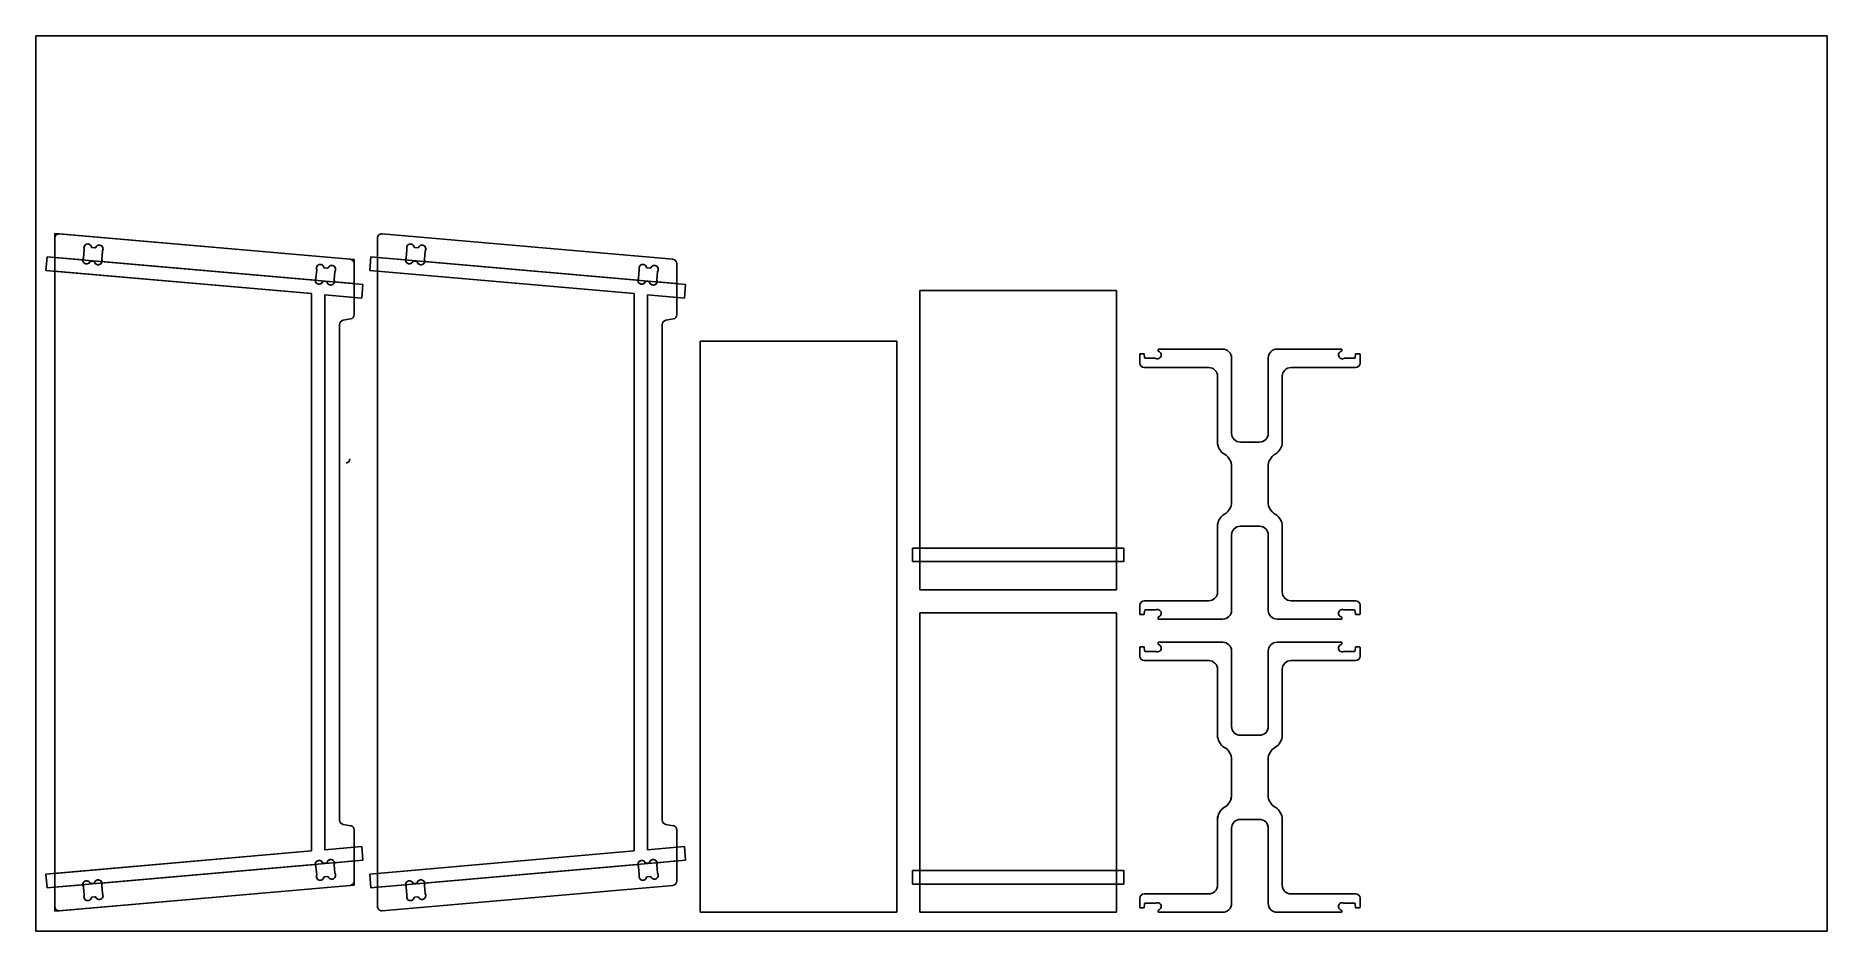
# Model space of a CAD drawing. Extents: x 0 to 2440, y 4 to 1224.
import ezdxf

# ---------------------------------------------------------------- set-up
doc = ezdxf.new("R2010")
doc.units = 0
doc.layers.get('0').update_dxf_attribs({"linetype": 'CONTINUOUS'})
for name, color, linetype in [('BOX_STOCK', 1, 'CONTINUOUS'), ('POCKETS', 171, 'CONTINUOUS'), ('PROFILES_INSIDE', 4, 'CONTINUOUS'), ('PROFILES_OUTSIDE', 6, 'CONTINUOUS')]:
    doc.layers.add(name, color=color, linetype=linetype)

msp = doc.modelspace()

# ---------------------------------------------------------------- linework, layer by layer
at = {"color": 7, "linetype": 'CONTINUOUS'}
for p, q in [((32.5, 954.6), (428.5, 919.9)), ((868, 919.9), (472, 954.6)), ((25.9, 922.4), (25.9, 948.6)), ((65.1, 921.9), (66.1, 933.3)), ((76.8, 935.8), (80.8, 935.5)), ((91, 931.1), (90, 919.7)), ((465.4, 948.6), (465.4, 922.4)), ((504.7, 921.9), (505.7, 933.3)), ((516.4, 935.8), (520.5, 935.4)), ((530.6, 931.1), (529.6, 919.7)), ((25.9, 922.4), (64.3, 919)), ((25.9, 922.4), (25.9, 903.6)), ((25.9, 83), (25.9, 903.6)), ((375.6, 873), (25.9, 903.6)), ((75.2, 917.5), (79.2, 917.2)), ((90.3, 916.7), (380.9, 891.3)), ((381.8, 894.2), (382.8, 905.6)), ((393.5, 908.1), (397.5, 907.7)), ((407.7, 903.4), (406.7, 892)), ((433.9, 913.9), (433.9, 886.7)), ((503.9, 919), (465.4, 922.4)), ((465.4, 903.6), (465.4, 922.4)), ((465.4, 903.6), (465.4, 83)), ((465.4, 903.6), (815.1, 873)), ((514.8, 917.5), (518.9, 917.2)), ((820.4, 891.3), (529.9, 916.7)), ((821.2, 894.2), (822.2, 905.6)), ((833, 908.1), (837, 907.7)), ((847.1, 903.4), (846.1, 892)), ((873.4, 886.7), (873.4, 913.9)), ((391.9, 889.8), (395.9, 889.5)), ((407, 889), (433.9, 886.7)), ((433.9, 867.9), (433.9, 886.7)), ((831.4, 889.8), (835.4, 889.5)), ((873.4, 886.7), (846.4, 889)), ((873.4, 886.7), (873.4, 867.9)), ((375.6, 113.6), (375.6, 873)), ((393.9, 871.4), (393.9, 115.2)), ((433.9, 867.9), (393.9, 871.4)), ((433.9, 867.9), (433.9, 844.5)), ((815.1, 873), (815.1, 113.6)), ((833.4, 115.2), (833.4, 871.4)), ((833.4, 871.4), (873.4, 867.9)), ((873.4, 844.5), (873.4, 867.9)), ((1472.4, 877.5), (1204.4, 877.5)), ((1204.4, 877.5), (1204.4, 526.4)), ((1472.4, 526.4), (1472.4, 877.5)), ((413.9, 155.8), (413.9, 830.9)), ((418.9, 836.8), (429, 838.6)), ((853.4, 830.9), (853.4, 155.8)), ((868.5, 838.6), (858.4, 836.8)), ((1172.9, 808.1), (904.9, 808.1)), ((904.9, 808.1), (904.9, 30.1)), ((1172.9, 30.1), (1172.9, 808.1)), ((1503.9, 790.1), (1503.9, 778.4)), ((1504.9, 791.1), (1510.1, 791.1)), ((1510.1, 791.1), (1510.5, 785.8)), ((1511.5, 784.9), (1525.4, 784.9)), ((1528.9, 797.4), (1528.9, 795.3)), ((1616.9, 797.4), (1528.9, 797.4)), ((1628.9, 682.7), (1628.9, 785.4)), ((1678.9, 785.4), (1678.9, 682.7)), ((1778.9, 797.4), (1690.9, 797.4)), ((1778.9, 795.3), (1778.9, 797.4)), ((1782.3, 784.9), (1796.3, 784.9)), ((1797.3, 785.8), (1797.6, 791.1)), ((1797.6, 791.1), (1802.9, 791.1)), ((1803.9, 778.4), (1803.9, 790.1)), ((1509.9, 772.4), (1597.8, 772.4)), ((1609.8, 760.4), (1609.8, 670.7)), ((1697.9, 670.7), (1697.9, 760.4)), ((1709.9, 772.4), (1797.9, 772.4)), ((1666.9, 670.7), (1640.9, 670.7)), ((1628.9, 637.7), (1628.9, 589.1)), ((1678.9, 589.1), (1678.9, 637.7)), ((1609.8, 556.1), (1609.8, 466.5)), ((1628.9, 441.5), (1628.9, 544.1)), ((1640.9, 556.1), (1666.9, 556.1)), ((1678.9, 544.1), (1678.9, 441.5)), ((1697.9, 466.5), (1697.9, 556.1)), ((1472.4, 526.4), (1204.4, 526.4)), ((1204.4, 508.1), (1204.4, 526.4)), ((1472.4, 526.4), (1472.4, 508.1)), ((1204.4, 508.1), (1204.4, 469.5)), ((1204.4, 508.1), (1472.4, 508.1)), ((1472.4, 469.5), (1472.4, 508.1)), ((1204.4, 469.5), (1472.4, 469.5)), ((1503.9, 448.5), (1503.9, 436.7)), ((1597.8, 454.5), (1509.9, 454.5)), ((1510.5, 441), (1510.1, 435.7)), ((1525.4, 442), (1511.5, 442)), ((1797.9, 454.5), (1709.9, 454.5)), ((1796.3, 442), (1782.3, 442)), ((1797.6, 435.7), (1797.3, 441)), ((1803.9, 436.7), (1803.9, 448.5)), ((1472.4, 438.1), (1204.4, 438.1)), ((1204.4, 438.1), (1204.4, 86.9)), ((1472.4, 86.9), (1472.4, 438.1)), ((1510.1, 435.7), (1504.9, 435.7)), ((1528.9, 431.5), (1528.9, 429.5)), ((1528.9, 429.5), (1616.9, 429.5)), ((1690.9, 429.5), (1778.9, 429.5)), ((1778.9, 429.5), (1778.9, 431.5)), ((1802.9, 435.7), (1797.6, 435.7)), ((1503.9, 390.7), (1503.9, 379)), ((1504.9, 391.7), (1510.1, 391.7)), ((1510.1, 391.7), (1510.5, 386.4)), ((1528.9, 398), (1528.9, 396)), ((1616.9, 398), (1528.9, 398)), ((1778.9, 398), (1690.9, 398)), ((1778.9, 396), (1778.9, 398)), ((1797.3, 386.4), (1797.6, 391.7)), ((1797.6, 391.7), (1802.9, 391.7)), ((1803.9, 379), (1803.9, 390.7)), ((1509.9, 373), (1597.8, 373)), ((1511.5, 385.5), (1525.4, 385.5)), ((1628.9, 283.3), (1628.9, 386)), ((1678.9, 386), (1678.9, 283.3)), ((1709.9, 373), (1797.9, 373)), ((1782.3, 385.5), (1796.3, 385.5)), ((1609.8, 361), (1609.8, 271.3)), ((1697.9, 271.3), (1697.9, 361)), ((1666.9, 271.3), (1640.9, 271.3)), ((1628.9, 238.3), (1628.9, 189.7)), ((1678.9, 189.7), (1678.9, 238.3)), ((429, 148.1), (418.9, 149.9)), ((858.4, 149.9), (868.5, 148.1)), ((1609.8, 156.7), (1609.8, 67.1)), ((1640.9, 156.7), (1666.9, 156.7)), ((1697.9, 67.1), (1697.9, 156.7)), ((433.9, 142.2), (433.9, 118.7)), ((873.4, 118.7), (873.4, 142.2)), ((1628.9, 42.1), (1628.9, 144.7)), ((1678.9, 144.7), (1678.9, 42.1)), ((25.9, 83), (375.6, 113.6)), ((393.9, 115.2), (433.9, 118.7)), ((433.9, 100), (407, 97.6)), ((433.9, 100), (433.9, 118.7)), ((433.9, 100), (433.9, 72.7)), ((815.1, 113.6), (465.4, 83)), ((873.4, 118.7), (833.4, 115.2)), ((846.4, 97.6), (873.4, 100)), ((873.4, 118.7), (873.4, 100)), ((873.4, 72.7), (873.4, 100)), ((25.9, 83), (25.9, 64.3)), ((380.9, 95.4), (90.3, 69.9)), ((382.8, 81.1), (381.8, 92.5)), ((395.9, 97.2), (391.9, 96.8)), ((397.5, 78.9), (393.5, 78.6)), ((406.7, 94.6), (407.7, 83.3)), ((465.4, 64.3), (465.4, 83)), ((529.9, 69.9), (820.4, 95.4)), ((822.2, 81.1), (821.2, 92.5)), ((835.4, 97.2), (831.4, 96.8)), ((837, 78.9), (833, 78.6)), ((846.1, 94.6), (847.1, 83.3)), ((1204.4, 86.9), (1472.4, 86.9)), ((1204.4, 68.6), (1204.4, 86.9)), ((1472.4, 86.9), (1472.4, 68.6)), ((64.3, 67.6), (25.9, 64.3)), ((25.9, 38.1), (25.9, 64.3)), ((428.5, 66.7), (32.5, 32.1)), ((66.1, 53.4), (65.1, 64.8)), ((79.2, 69.5), (75.2, 69.1)), ((80.8, 51.2), (76.8, 50.8)), ((90, 66.9), (91, 55.6)), ((465.4, 64.3), (503.9, 67.7)), ((465.4, 64.3), (465.4, 38.1)), ((472, 32.1), (868, 66.7)), ((505.7, 53.4), (504.7, 64.8)), ((518.9, 69.5), (514.8, 69.1)), ((520.5, 51.2), (516.4, 50.9)), ((529.6, 66.9), (530.6, 55.6)), ((1204.4, 68.6), (1204.4, 30.1)), ((1472.4, 68.6), (1204.4, 68.6)), ((1472.4, 30.1), (1472.4, 68.6)), ((1503.9, 49.1), (1503.9, 37.3)), ((1597.8, 55.1), (1509.9, 55.1)), ((1797.9, 55.1), (1709.9, 55.1)), ((1803.9, 37.3), (1803.9, 49.1)), ((904.9, 30.1), (1172.9, 30.1)), ((1204.4, 30.1), (1472.4, 30.1)), ((1510.1, 36.3), (1504.9, 36.3)), ((1510.5, 41.6), (1510.1, 36.3)), ((1525.4, 42.6), (1511.5, 42.6)), ((1528.9, 32.1), (1528.9, 30.1)), ((1528.9, 30.1), (1616.9, 30.1)), ((1690.9, 30.1), (1778.9, 30.1)), ((1778.9, 30.1), (1778.9, 32.1)), ((1796.3, 42.6), (1782.3, 42.6)), ((1797.6, 36.3), (1797.3, 41.6)), ((1802.9, 36.3), (1797.6, 36.3))]:
    msp.add_line(p, q, dxfattribs=at)
for centre, radius, start, end in [((31.9, 948.6), 6, 85, 180), ((471.4, 948.6), 6, 85, 180), ((70.9, 935.5), 5.17, 12.6005, 199.8878), ((65.1, 933.4), 1, 355, 19.8878), ((76.9, 936.8), 1, 192.6005, 265.0001), ((80.9, 936.4), 1, 265.0001, 337.3995), ((86.6, 934.1), 5.17, 330.1122, 157.3995), ((92, 931), 1, 150.1122, 175), ((510.5, 935.4), 5.17, 12.6005, 199.8878), ((504.7, 933.3), 1, 355, 19.8878), ((516.5, 936.8), 1, 192.6005, 265.0001), ((520.5, 936.4), 1, 265.0001, 337.3995), ((526.2, 934.1), 5.17, 330.1122, 157.3995), ((531.6, 931), 1, 150.1122, 175), ((69.4, 918.9), 5.17, 150.1121, 178.9447), ((69.4, 918.9), 5.17, 178.9447, 337.3995), ((64.1, 922), 1, 330.1121, 355), ((75.1, 916.5), 1, 85.0001, 157.3995), ((79.1, 916.2), 1, 12.6005, 85.0001), ((85.2, 917.5), 5.17, 192.6005, 351.0552), ((91, 919.6), 1, 175, 199.8879), ((85.2, 917.5), 5.17, 351.0552, 19.8879), ((387.6, 907.7), 5.17, 12.6005, 199.8878), ((381.8, 905.6), 1, 355, 19.8878), ((393.6, 909.1), 1, 192.6005, 265.0001), ((397.6, 908.7), 1, 265.0001, 337.3995), ((403.3, 906.4), 5.17, 330.1122, 157.3995), ((408.7, 903.3), 1, 150.1122, 175), ((427.9, 913.9), 6, 360, 85), ((509, 918.9), 5.17, 150.1121, 178.9447), ((509, 918.9), 5.17, 178.9447, 337.3995), ((503.7, 922), 1, 330.1121, 355), ((514.7, 916.5), 1, 85.0001, 157.3995), ((518.8, 916.2), 1, 12.6005, 85.0001), ((524.8, 917.5), 5.17, 192.6005, 351.0552), ((530.6, 919.6), 1, 175, 199.8879), ((524.8, 917.5), 5.17, 351.0552, 19.8879), ((827, 907.7), 5.17, 12.6005, 199.8878), ((821.2, 905.6), 1, 355, 19.8878), ((833.1, 909.1), 1, 192.6005, 265.0001), ((837.1, 908.7), 1, 265.0001, 337.3995), ((842.8, 906.4), 5.17, 330.1122, 157.3995), ((848.1, 903.3), 1, 150.1122, 175), ((867.4, 913.9), 6, 360, 85), ((386.1, 891.2), 5.17, 150.1121, 178.9447), ((386.1, 891.2), 5.17, 178.9447, 337.3995), ((380.8, 894.3), 1, 330.1121, 355), ((391.8, 888.8), 1, 85.0001, 157.3995), ((395.8, 888.5), 1, 12.6005, 85.0001), ((401.9, 889.8), 5.17, 192.6005, 351.0552), ((407.7, 891.9), 1, 175, 199.8879), ((401.9, 889.8), 5.17, 351.0552, 19.8879), ((825.6, 891.2), 5.17, 150.1121, 178.9447), ((825.6, 891.2), 5.17, 178.9447, 337.3995), ((820.2, 894.3), 1, 330.1121, 355), ((831.3, 888.8), 1, 85.0001, 157.3995), ((835.3, 888.5), 1, 12.6005, 85.0001), ((841.3, 889.8), 5.17, 192.6005, 351.0552), ((847.1, 891.9), 1, 175, 199.8879), ((841.3, 889.8), 5.17, 351.0552, 19.8879), ((419.9, 830.9), 6, 100, 180), ((427.9, 844.5), 6, 280, 360), ((859.4, 830.9), 6, 100, 180), ((867.4, 844.5), 6, 280, 360), ((1504.9, 790.1), 1, 90, 180), ((1511.5, 785.9), 1, 183.6619, 270), ((1525.4, 783.9), 1, 65.1121, 90), ((1528, 789.5), 5.17, 245.1121, 72.3995), ((1529.9, 795.3), 1, 180, 252.3995), ((1616.9, 785.4), 12, 0, 90), ((1690.9, 785.4), 12, 90, 180), ((1779.7, 789.5), 5.17, 107.6005, 294.8879), ((1777.9, 795.3), 1, 287.6005, 0), ((1782.3, 783.9), 1, 90, 114.8879), ((1796.3, 785.9), 1, 270, 356.3381), ((1802.9, 790.1), 1, 0, 90), ((1509.9, 778.4), 6, 180, 270), ((1597.8, 760.4), 12, 0, 90), ((1709.9, 760.4), 12, 90, 180), ((1797.9, 778.4), 6, 270, 0), ((1628.9, 670.7), 19.1, 180, 240), ((1640.9, 682.7), 12, 180, 270), ((1666.9, 682.7), 12, 270, 0), ((1678.9, 670.7), 19, 300, 0), ((1609.8, 637.7), 19.1, 0, 60), ((1697.9, 637.7), 19.1, 120, 180), ((1609.8, 589.1), 19.1, 300, 0), ((1697.9, 589.1), 19.1, 180, 240), ((1628.9, 556.1), 19.1, 120, 180), ((1678.9, 556.1), 19, 0, 60), ((1640.9, 544.1), 12, 90, 180), ((1666.9, 544.1), 12, 0, 90), ((1597.8, 466.5), 12, 270, 0), ((1709.9, 466.5), 12, 180, 270), ((1509.9, 448.5), 6, 90, 180), ((1511.5, 441), 1, 90, 176.3381), ((1525.4, 443), 1, 270, 294.8879), ((1528, 437.4), 5.17, 287.6005, 114.8879), ((1616.9, 441.5), 12, 270, 0), ((1690.9, 441.5), 12, 180, 270), ((1779.7, 437.4), 5.17, 65.1121, 252.3995), ((1782.3, 443), 1, 245.1121, 270), ((1796.3, 441), 1, 3.6619, 90), ((1797.9, 448.5), 6, 0, 90), ((1504.9, 436.7), 1, 180, 270), ((1529.9, 431.5), 1, 107.6005, 180), ((1777.9, 431.5), 1, 0, 72.3995), ((1802.9, 436.7), 1, 270, 0), ((1504.9, 390.7), 1, 90, 180), ((1528, 390.1), 5.17, 245.1121, 72.3995), ((1529.9, 396), 1, 180, 252.3995), ((1616.9, 386), 12, 0, 90), ((1690.9, 386), 12, 90, 180), ((1779.7, 390.1), 5.17, 107.6005, 294.8879), ((1777.9, 396), 1, 287.6005, 0), ((1802.9, 390.7), 1, 0, 90), ((1509.9, 379), 6, 180, 270), ((1511.5, 386.5), 1, 183.6619, 270), ((1525.4, 384.5), 1, 65.1121, 90), ((1597.8, 361), 12, 0, 90), ((1709.9, 361), 12, 90, 180), ((1782.3, 384.5), 1, 90, 114.8879), ((1796.3, 386.5), 1, 270, 356.3381), ((1797.9, 379), 6, 270, 0), ((1628.9, 271.3), 19.1, 180, 240), ((1640.9, 283.3), 12, 180, 270), ((1666.9, 283.3), 12, 270, 0), ((1678.9, 271.3), 19, 300, 0), ((1609.8, 238.3), 19.1, 0, 60), ((1697.9, 238.3), 19.1, 120, 180), ((1628.9, 156.7), 19, 120, 180), ((1609.8, 189.7), 19, 300, 0), ((1697.9, 189.7), 19.1, 180, 240), ((1678.9, 156.7), 19, 0, 60), ((419.9, 155.8), 6, 180, 260), ((427.9, 142.2), 6, 0, 80), ((859.4, 155.8), 6, 180, 260), ((867.4, 142.2), 6, 0, 80), ((1640.9, 144.7), 12, 90, 180), ((1666.9, 144.7), 12, 0, 90), ((386.1, 95.4), 5.17, 22.6005, 181.0552), ((395.8, 98.2), 1, 275.0001, 347.3995), ((401.9, 96.8), 5.17, 8.9447, 167.3995), ((401.9, 96.8), 5.17, 340.1122, 8.9447), ((825.6, 95.4), 5.17, 22.6005, 181.0552), ((835.3, 98.2), 1, 275.0001, 347.3995), ((841.3, 96.8), 5.17, 8.9447, 167.3995), ((841.3, 96.8), 5.17, 340.1122, 8.9447), ((85.2, 69.1), 5.17, 8.9447, 167.3995), ((386.1, 95.4), 5.17, 181.0552, 209.8878), ((380.8, 92.4), 1, 5, 29.8878), ((387.6, 78.9), 5.17, 160.1121, 347.3995), ((381.8, 81), 1, 340.1121, 5), ((391.8, 97.8), 1, 202.6005, 275.0001), ((393.6, 77.6), 1, 95.0001, 167.3995), ((397.6, 77.9), 1, 22.6005, 95.0001), ((403.3, 80.3), 5.17, 202.6005, 29.8879), ((407.7, 94.7), 1, 160.1122, 185), ((408.7, 83.4), 1, 185, 209.8879), ((524.8, 69.1), 5.17, 8.9447, 167.3995), ((825.6, 95.4), 5.17, 181.0552, 209.8878), ((820.2, 92.4), 1, 5, 29.8878), ((827, 78.9), 5.17, 160.1121, 347.3995), ((821.2, 81), 1, 340.1121, 5), ((831.3, 97.8), 1, 202.6005, 275.0001), ((833.1, 77.6), 1, 95.0001, 167.3995), ((837.1, 77.9), 1, 22.6005, 95.0001), ((842.8, 80.3), 5.17, 202.6005, 29.8879), ((847.1, 94.7), 1, 160.1122, 185), ((848.1, 83.4), 1, 185, 209.8879), ((69.4, 67.7), 5.17, 22.6005, 181.0552), ((69.4, 67.7), 5.17, 181.0552, 209.8878), ((64.1, 64.7), 1, 5, 29.8878), ((70.9, 51.2), 5.17, 160.1121, 347.3995), ((65.1, 53.3), 1, 340.1121, 5), ((75.1, 70.1), 1, 202.6005, 275.0001), ((76.9, 49.8), 1, 95.0001, 167.3995), ((79.1, 70.5), 1, 275.0001, 347.3995), ((80.9, 50.2), 1, 22.6005, 95.0001), ((86.6, 52.6), 5.17, 202.6005, 29.8879), ((85.2, 69.1), 5.17, 340.1122, 8.9447), ((91, 67), 1, 160.1122, 185), ((92, 55.6), 1, 185, 209.8879), ((427.9, 72.7), 6, 275, 0), ((509, 67.8), 5.17, 22.6005, 181.0552), ((509, 67.8), 5.17, 181.0552, 209.8878), ((503.7, 64.7), 1, 5, 29.8878), ((510.5, 51.2), 5.17, 160.1121, 347.3995), ((504.7, 53.3), 1, 340.1121, 5), ((514.7, 70.1), 1, 202.6005, 275.0001), ((516.5, 49.9), 1, 95.0001, 167.3995), ((518.8, 70.5), 1, 275.0001, 347.3995), ((520.5, 50.2), 1, 22.6005, 95.0001), ((526.2, 52.6), 5.17, 202.6005, 29.8879), ((530.6, 67), 1, 160.1122, 185), ((524.8, 69.1), 5.17, 340.1122, 8.9447), ((531.6, 55.7), 1, 185, 209.8879), ((867.4, 72.7), 6, 275, 0), ((1509.9, 49.1), 6, 90, 180), ((1597.8, 67.1), 12, 270, 0), ((1709.9, 67.1), 12, 180, 270), ((1797.9, 49.1), 6, 0, 90), ((31.9, 38.1), 6, 180, 275), ((471.4, 38.1), 6, 180, 275), ((1504.9, 37.3), 1, 180, 270), ((1511.5, 41.6), 1, 90, 176.3381), ((1525.4, 43.6), 1, 270, 294.8879), ((1528, 38), 5.17, 287.6005, 114.8879), ((1529.9, 32.1), 1, 107.6005, 180), ((1616.9, 42.1), 12, 270, 0), ((1690.9, 42.1), 12, 180, 270), ((1779.7, 38), 5.17, 65.1121, 252.3995), ((1777.9, 32.1), 1, 0, 72.3995), ((1782.3, 43.6), 1, 245.1121, 270), ((1796.3, 41.6), 1, 3.6619, 90), ((1802.9, 37.3), 1, 270, 0)]:
    msp.add_arc(centre, radius, start, end, dxfattribs=at)
at = {"layer": 'BOX_STOCK'}
for p, q in [((2440.2, 1224.3), (0.2, 1224.3)), ((0.2, 1224.3), (0.2, 4.3)), ((2440.2, 4.3), (2440.2, 1224.3)), ((0.2, 4.3), (2440.2, 4.3))]:
    msp.add_line(p, q, dxfattribs=at)
at = {"layer": 'POCKETS'}
for p, q in [((15.7, 923.3), (14, 904.6)), ((14, 904.6), (24, 903.8)), ((25.6, 922.4), (15.7, 923.3)), ((24, 903.8), (375.6, 873)), ((435.9, 886.5), (25.6, 922.4)), ((456.7, 923.1), (455.1, 904.5)), ((455.1, 904.5), (465.1, 903.6)), ((466.7, 922.2), (456.7, 923.1)), ((465.1, 903.6), (815.1, 873)), ((875.4, 886.5), (466.7, 922.2)), ((445.8, 885.6), (435.9, 886.5)), ((444.2, 867), (445.8, 885.6)), ((885.3, 885.6), (875.4, 886.5)), ((883.7, 867), (885.3, 885.6)), ((375.6, 873), (375.6, 113.6)), ((393.9, 871.4), (434.3, 867.9)), ((393.9, 115.2), (393.9, 871.4)), ((434.3, 867.9), (444.2, 867)), ((815.1, 873), (815.1, 113.6)), ((833.4, 871.4), (873.7, 867.9)), ((833.4, 115.2), (833.4, 871.4)), ((873.7, 867.9), (883.7, 867)), ((1482.4, 526.4), (1194.4, 526.4)), ((1194.4, 526.4), (1194.4, 508.1)), ((1482.4, 508.1), (1482.4, 526.4)), ((1194.4, 508.1), (1482.4, 508.1)), ((375.6, 113.6), (24, 82.9)), ((25.6, 64.3), (435.9, 100.2)), ((434.3, 118.8), (393.9, 115.2)), ((444.2, 119.6), (434.3, 118.8)), ((435.9, 100.2), (445.8, 101)), ((445.8, 101), (444.2, 119.6)), ((815.1, 113.6), (465.1, 83)), ((466.7, 64.4), (875.4, 100.2)), ((873.7, 118.8), (833.4, 115.2)), ((883.7, 119.6), (873.7, 118.8)), ((875.4, 100.2), (885.3, 101)), ((885.3, 101), (883.7, 119.6)), ((24, 82.9), (14, 82)), ((14, 82), (15.7, 63.4)), ((465.1, 83), (455.1, 82.1)), ((455.1, 82.1), (456.7, 63.5)), ((1482.4, 86.9), (1194.4, 86.9)), ((1194.4, 86.9), (1194.4, 68.6)), ((1482.4, 68.6), (1482.4, 86.9)), ((15.7, 63.4), (25.6, 64.3)), ((456.7, 63.5), (466.7, 64.4)), ((1194.4, 68.6), (1482.4, 68.6))]:
    msp.add_line(p, q, dxfattribs=at)
at = {"layer": 'PROFILES_INSIDE'}
for p, q in [((66.1, 933.3), (65.1, 921.9)), ((80.8, 935.5), (76.8, 935.8)), ((90, 919.7), (91, 931.1)), ((505.7, 933.3), (504.7, 921.9)), ((520.5, 935.4), (516.4, 935.8)), ((529.6, 919.7), (530.6, 931.1)), ((75.2, 917.5), (79.2, 917.2)), ((382.8, 905.6), (381.8, 894.2)), ((397.5, 907.7), (393.5, 908.1)), ((406.7, 892), (407.7, 903.4)), ((514.8, 917.5), (518.9, 917.2)), ((822.2, 905.6), (821.2, 894.2)), ((837, 907.7), (833, 908.1)), ((846.1, 892), (847.1, 903.4)), ((391.9, 889.8), (395.9, 889.5)), ((831.4, 889.8), (835.4, 889.5)), ((381.8, 92.5), (382.8, 81.1)), ((395.9, 97.2), (391.9, 96.8)), ((393.5, 78.6), (397.5, 78.9)), ((407.7, 83.3), (406.7, 94.6)), ((821.2, 92.5), (822.2, 81.1)), ((835.4, 97.2), (831.4, 96.8)), ((833, 78.6), (837, 78.9)), ((847.1, 83.3), (846.1, 94.6)), ((65.1, 64.8), (66.1, 53.4)), ((79.2, 69.5), (75.2, 69.1)), ((76.8, 50.8), (80.8, 51.2)), ((91, 55.6), (90, 66.9)), ((504.7, 64.8), (505.7, 53.4)), ((518.9, 69.5), (514.8, 69.1)), ((516.4, 50.9), (520.5, 51.2)), ((530.6, 55.6), (529.6, 66.9))]:
    msp.add_line(p, q, dxfattribs=at)
for centre, radius, start, end in [((70.9, 935.5), 5.17, 12.6005, 199.8878), ((65.1, 933.4), 1, 355, 19.8878), ((76.9, 936.8), 1, 192.6005, 265.0001), ((80.9, 936.4), 1, 265.0001, 337.3995), ((86.6, 934.1), 5.17, 330.1122, 157.3995), ((92, 931), 1, 150.1122, 175), ((510.5, 935.4), 5.17, 12.6005, 199.8878), ((504.7, 933.3), 1, 355, 19.8878), ((516.5, 936.8), 1, 192.6005, 265.0001), ((520.5, 936.4), 1, 265.0001, 337.3995), ((526.2, 934.1), 5.17, 330.1122, 157.3995), ((531.6, 931), 1, 150.1122, 175), ((69.4, 918.9), 5.17, 150.1121, 337.3995), ((64.1, 922), 1, 330.1121, 355), ((75.1, 916.5), 1, 85.0001, 157.3995), ((79.1, 916.2), 1, 12.6005, 85.0001), ((85.2, 917.5), 5.17, 192.6005, 19.8879), ((91, 919.6), 1, 175, 199.8879), ((387.6, 907.7), 5.17, 12.6005, 199.8878), ((381.8, 905.6), 1, 355, 19.8878), ((393.6, 909.1), 1, 192.6005, 265.0001), ((397.6, 908.7), 1, 265.0001, 337.3995), ((403.3, 906.4), 5.17, 330.1122, 157.3995), ((408.7, 903.3), 1, 150.1122, 175), ((509, 918.9), 5.17, 150.1121, 337.3995), ((503.7, 922), 1, 330.1121, 355), ((514.7, 916.5), 1, 85.0001, 157.3995), ((518.8, 916.2), 1, 12.6005, 85.0001), ((524.8, 917.5), 5.17, 192.6005, 19.8879), ((530.6, 919.6), 1, 175, 199.8879), ((827, 907.7), 5.17, 12.6005, 199.8878), ((821.2, 905.6), 1, 355, 19.8878), ((833.1, 909.1), 1, 192.6005, 265.0001), ((837.1, 908.7), 1, 265.0001, 337.3995), ((842.8, 906.4), 5.17, 330.1122, 157.3995), ((848.1, 903.3), 1, 150.1122, 175), ((386.1, 891.2), 5.17, 150.1121, 337.3995), ((380.8, 894.3), 1, 330.1121, 355), ((391.8, 888.8), 1, 85.0001, 157.3995), ((395.8, 888.5), 1, 12.6005, 85.0001), ((401.9, 889.8), 5.17, 192.6005, 19.8879), ((407.7, 891.9), 1, 175, 199.8879), ((825.6, 891.2), 5.17, 150.1121, 337.3995), ((820.2, 894.3), 1, 330.1121, 355), ((831.3, 888.8), 1, 85.0001, 157.3995), ((835.3, 888.5), 1, 12.6005, 85.0001), ((841.3, 889.8), 5.17, 192.6005, 19.8879), ((847.1, 891.9), 1, 175, 199.8879), ((421.9, 647.9), 6, 280, 0), ((386.1, 95.4), 5.17, 22.6005, 209.8878), ((395.8, 98.2), 1, 275.0001, 347.3995), ((401.9, 96.8), 5.17, 340.1122, 167.3995), ((825.6, 95.4), 5.17, 22.6005, 209.8878), ((835.3, 98.2), 1, 275.0001, 347.3995), ((841.3, 96.8), 5.17, 340.1122, 167.3995), ((85.2, 69.1), 5.17, 340.1122, 167.3995), ((380.8, 92.4), 1, 5, 29.8878), ((387.6, 78.9), 5.17, 160.1121, 347.3995), ((381.8, 81), 1, 340.1121, 5), ((391.8, 97.8), 1, 202.6005, 275.0001), ((393.6, 77.6), 1, 95.0001, 167.3995), ((397.6, 77.9), 1, 22.6005, 95.0001), ((403.3, 80.3), 5.17, 202.6005, 29.8879), ((407.7, 94.7), 1, 160.1122, 185), ((408.7, 83.4), 1, 185, 209.8879), ((524.8, 69.1), 5.17, 340.1122, 167.3995), ((820.2, 92.4), 1, 5, 29.8878), ((827, 78.9), 5.17, 160.1121, 347.3995), ((821.2, 81), 1, 340.1121, 5), ((831.3, 97.8), 1, 202.6005, 275.0001), ((833.1, 77.6), 1, 95.0001, 167.3995), ((837.1, 77.9), 1, 22.6005, 95.0001), ((842.8, 80.3), 5.17, 202.6005, 29.8879), ((847.1, 94.7), 1, 160.1122, 185), ((848.1, 83.4), 1, 185, 209.8879), ((69.4, 67.7), 5.17, 22.6005, 209.8878), ((64.1, 64.7), 1, 5, 29.8878), ((70.9, 51.2), 5.17, 160.1121, 347.3995), ((65.1, 53.3), 1, 340.1121, 5), ((75.1, 70.1), 1, 202.6005, 275.0001), ((76.9, 49.8), 1, 95.0001, 167.3995), ((79.1, 70.5), 1, 275.0001, 347.3995), ((80.9, 50.2), 1, 22.6005, 95.0001), ((86.6, 52.6), 5.17, 202.6005, 29.8879), ((91, 67), 1, 160.1122, 185), ((92, 55.6), 1, 185, 209.8879), ((509, 67.8), 5.17, 22.6005, 209.8878), ((503.7, 64.7), 1, 5, 29.8878), ((510.5, 51.2), 5.17, 160.1121, 347.3995), ((504.7, 53.3), 1, 340.1121, 5), ((514.7, 70.1), 1, 202.6005, 275.0001), ((516.5, 49.9), 1, 95.0001, 167.3995), ((518.8, 70.5), 1, 275.0001, 347.3995), ((520.5, 50.2), 1, 22.6005, 95.0001), ((526.2, 52.6), 5.17, 202.6005, 29.8879), ((530.6, 67), 1, 160.1122, 185), ((531.6, 55.7), 1, 185, 209.8879)]:
    msp.add_arc(centre, radius, start, end, dxfattribs=at)
at = {"layer": 'PROFILES_OUTSIDE'}
for p, q in [((433.9, 919.4), (25.9, 955.1)), ((25.9, 955.1), (25.9, 31.5)), ((868, 919.9), (472, 954.6)), ((465.4, 948.6), (465.4, 38.1)), ((433.9, 844.5), (433.9, 919.4)), ((873.4, 844.5), (873.4, 913.9)), ((1204.4, 877.5), (1204.4, 469.5)), ((1472.4, 877.5), (1204.4, 877.5)), ((1472.4, 469.5), (1472.4, 877.5)), ((413.9, 155.8), (413.9, 830.9)), ((418.9, 836.8), (429, 838.6)), ((853.4, 155.8), (853.4, 830.9)), ((858.4, 836.8), (868.5, 838.6)), ((1172.9, 808.1), (904.9, 808.1)), ((904.9, 808.1), (904.9, 30.1)), ((1172.9, 30.1), (1172.9, 808.1)), ((1503.9, 790.1), (1503.9, 778.4)), ((1510.1, 791.1), (1504.9, 791.1)), ((1510.5, 785.8), (1510.1, 791.1)), ((1525.4, 784.9), (1511.5, 784.9)), ((1528.9, 797.4), (1528.9, 795.3)), ((1616.9, 797.4), (1528.9, 797.4)), ((1628.9, 682.7), (1628.9, 785.4)), ((1678.9, 785.4), (1678.9, 682.7)), ((1778.9, 797.4), (1690.9, 797.4)), ((1778.9, 795.3), (1778.9, 797.4)), ((1796.3, 784.9), (1782.3, 784.9)), ((1797.6, 791.1), (1797.3, 785.8)), ((1802.9, 791.1), (1797.6, 791.1)), ((1803.9, 778.4), (1803.9, 790.1)), ((1509.9, 772.4), (1597.8, 772.4)), ((1609.8, 760.4), (1609.8, 670.7)), ((1697.9, 670.7), (1697.9, 760.4)), ((1709.9, 772.4), (1797.9, 772.4)), ((1666.9, 670.7), (1640.9, 670.7)), ((1628.9, 637.7), (1628.9, 589.1)), ((1678.9, 589.1), (1678.9, 637.7)), ((1609.8, 556.1), (1609.8, 466.5)), ((1628.9, 441.5), (1628.9, 544.1)), ((1640.9, 556.1), (1666.9, 556.1)), ((1678.9, 544.1), (1678.9, 441.5)), ((1697.9, 466.5), (1697.9, 556.1)), ((1204.4, 469.5), (1472.4, 469.5)), ((1503.9, 448.5), (1503.9, 436.7)), ((1597.8, 454.5), (1509.9, 454.5)), ((1510.1, 435.7), (1510.5, 441)), ((1511.5, 442), (1525.4, 442)), ((1797.9, 454.5), (1709.9, 454.5)), ((1782.3, 442), (1796.3, 442)), ((1797.3, 441), (1797.6, 435.7)), ((1803.9, 436.7), (1803.9, 448.5)), ((1472.4, 438.1), (1204.4, 438.1)), ((1204.4, 438.1), (1204.4, 30.1)), ((1472.4, 30.1), (1472.4, 438.1)), ((1504.9, 435.7), (1510.1, 435.7)), ((1528.9, 431.5), (1528.9, 429.5)), ((1528.9, 429.5), (1616.9, 429.5)), ((1690.9, 429.5), (1778.9, 429.5)), ((1778.9, 429.5), (1778.9, 431.5)), ((1797.6, 435.7), (1802.9, 435.7)), ((1503.9, 390.7), (1503.9, 379)), ((1510.1, 391.7), (1504.9, 391.7)), ((1510.5, 386.4), (1510.1, 391.7)), ((1528.9, 398), (1528.9, 396)), ((1616.9, 398), (1528.9, 398)), ((1778.9, 398), (1690.9, 398)), ((1778.9, 396), (1778.9, 398)), ((1797.6, 391.7), (1797.3, 386.4)), ((1802.9, 391.7), (1797.6, 391.7)), ((1803.9, 379), (1803.9, 390.7)), ((1509.9, 373), (1597.8, 373)), ((1525.4, 385.5), (1511.5, 385.5)), ((1628.9, 283.3), (1628.9, 386)), ((1678.9, 386), (1678.9, 283.3)), ((1709.9, 373), (1797.9, 373)), ((1796.3, 385.5), (1782.3, 385.5)), ((1609.8, 361), (1609.8, 271.3)), ((1697.9, 271.3), (1697.9, 361)), ((1666.9, 271.3), (1640.9, 271.3)), ((1628.9, 238.3), (1628.9, 189.7)), ((1678.9, 189.7), (1678.9, 238.3)), ((429, 148.1), (418.9, 149.9)), ((868.5, 148.1), (858.4, 149.9)), ((1609.8, 156.7), (1609.8, 67.1)), ((1640.9, 156.7), (1666.9, 156.7)), ((1697.9, 67.1), (1697.9, 156.7)), ((433.9, 67.2), (433.9, 142.2)), ((873.4, 72.7), (873.4, 142.2)), ((1628.9, 42.1), (1628.9, 144.7)), ((1678.9, 144.7), (1678.9, 42.1)), ((25.9, 31.5), (433.9, 67.2)), ((472, 32.1), (868, 66.7)), ((1503.9, 49.1), (1503.9, 37.3)), ((1597.8, 55.1), (1509.9, 55.1)), ((1797.9, 55.1), (1709.9, 55.1)), ((1803.9, 37.3), (1803.9, 49.1)), ((904.9, 30.1), (1172.9, 30.1)), ((1204.4, 30.1), (1472.4, 30.1)), ((1504.9, 36.3), (1510.1, 36.3)), ((1510.1, 36.3), (1510.5, 41.6)), ((1511.5, 42.6), (1525.4, 42.6)), ((1528.9, 32.1), (1528.9, 30.1)), ((1528.9, 30.1), (1616.9, 30.1)), ((1690.9, 30.1), (1778.9, 30.1)), ((1778.9, 30.1), (1778.9, 32.1)), ((1782.3, 42.6), (1796.3, 42.6)), ((1797.3, 41.6), (1797.6, 36.3)), ((1797.6, 36.3), (1802.9, 36.3))]:
    msp.add_line(p, q, dxfattribs=at)
for centre, radius, start, end in [((471.4, 948.6), 6, 85, 180), ((867.4, 913.9), 6, 360, 85), ((419.9, 830.9), 6, 100, 180), ((427.9, 844.5), 6, 280, 360), ((859.4, 830.9), 6, 100, 180), ((867.4, 844.5), 6, 280, 0), ((1504.9, 790.1), 1, 90, 180), ((1511.5, 785.9), 1, 183.6619, 270), ((1525.4, 783.9), 1, 65.1121, 90), ((1528, 789.5), 5.17, 245.1121, 72.3995), ((1529.9, 795.3), 1, 180, 252.3995), ((1616.9, 785.4), 12, 0, 90), ((1690.9, 785.4), 12, 90, 180), ((1779.7, 789.5), 5.17, 107.6005, 294.8879), ((1777.9, 795.3), 1, 287.6005, 0), ((1782.3, 783.9), 1, 90, 114.8879), ((1796.3, 785.9), 1, 270, 356.3381), ((1802.9, 790.1), 1, 0, 90), ((1509.9, 778.4), 6, 180, 270), ((1597.8, 760.4), 12, 0, 90), ((1709.9, 760.4), 12, 90, 180), ((1797.9, 778.4), 6, 270, 0), ((1628.9, 670.7), 19.1, 180, 240), ((1640.9, 682.7), 12, 180, 270), ((1666.9, 682.7), 12, 270, 0), ((1678.9, 670.7), 19, 300, 0), ((1609.8, 637.7), 19.1, 0, 60), ((1697.9, 637.7), 19.1, 120, 180), ((1609.8, 589.1), 19.1, 300, 0), ((1697.9, 589.1), 19.1, 180, 240), ((1628.9, 556.1), 19.1, 120, 180), ((1678.9, 556.1), 19, 0, 60), ((1640.9, 544.1), 12, 90, 180), ((1666.9, 544.1), 12, 0, 90), ((1597.8, 466.5), 12, 270, 0), ((1709.9, 466.5), 12, 180, 270), ((1509.9, 448.5), 6, 90, 180), ((1511.5, 441), 1, 90, 176.3381), ((1525.4, 443), 1, 270, 294.8879), ((1528, 437.4), 5.17, 287.6005, 114.8879), ((1616.9, 441.5), 12, 270, 0), ((1690.9, 441.5), 12, 180, 270), ((1779.7, 437.4), 5.17, 65.1121, 252.3995), ((1782.3, 443), 1, 245.1121, 270), ((1796.3, 441), 1, 3.6619, 90), ((1797.9, 448.5), 6, 0, 90), ((1504.9, 436.7), 1, 180, 270), ((1529.9, 431.5), 1, 107.6005, 180), ((1777.9, 431.5), 1, 0, 72.3995), ((1802.9, 436.7), 1, 270, 0), ((1504.9, 390.7), 1, 90, 180), ((1528, 390.1), 5.17, 245.1121, 72.3995), ((1529.9, 396), 1, 180, 252.3995), ((1616.9, 386), 12, 0, 90), ((1690.9, 386), 12, 90, 180), ((1779.7, 390.1), 5.17, 107.6005, 294.8879), ((1777.9, 396), 1, 287.6005, 0), ((1802.9, 390.7), 1, 0, 90), ((1509.9, 379), 6, 180, 270), ((1511.5, 386.5), 1, 183.6619, 270), ((1525.4, 384.5), 1, 65.1121, 90), ((1597.8, 361), 12, 0, 90), ((1709.9, 361), 12, 90, 180), ((1782.3, 384.5), 1, 90, 114.8879), ((1796.3, 386.5), 1, 270, 356.3381), ((1797.9, 379), 6, 270, 0), ((1628.9, 271.3), 19.1, 180, 240), ((1640.9, 283.3), 12, 180, 270), ((1666.9, 283.3), 12, 270, 0), ((1678.9, 271.3), 19, 300, 0), ((1609.8, 238.3), 19.1, 0, 60), ((1697.9, 238.3), 19.1, 120, 180), ((1628.9, 156.7), 19.1, 120, 180), ((1609.8, 189.7), 19.1, 300, 0), ((1697.9, 189.7), 19.1, 180, 240), ((1678.9, 156.7), 19, 0, 60), ((419.9, 155.8), 6, 180, 260), ((427.9, 142.2), 6, 0, 80), ((859.4, 155.8), 6, 180, 260), ((867.4, 142.2), 6, 0, 80), ((1640.9, 144.7), 12, 90, 180), ((1666.9, 144.7), 12, 0, 90), ((867.4, 72.7), 6, 275, 0), ((1509.9, 49.1), 6, 90, 180), ((1597.8, 67.1), 12, 270, 0), ((1709.9, 67.1), 12, 180, 270), ((1797.9, 49.1), 6, 0, 90), ((471.4, 38.1), 6, 180, 275), ((1504.9, 37.3), 1, 180, 270), ((1511.5, 41.6), 1, 90, 176.3381), ((1525.4, 43.6), 1, 270, 294.8879), ((1528, 38), 5.17, 287.6005, 114.8879), ((1529.9, 32.1), 1, 107.6005, 180), ((1616.9, 42.1), 12, 270, 0), ((1690.9, 42.1), 12, 180, 270), ((1779.7, 38), 5.17, 65.1121, 252.3995), ((1777.9, 32.1), 1, 0, 72.3995), ((1782.3, 43.6), 1, 245.1121, 270), ((1796.3, 41.6), 1, 3.6619, 90), ((1802.9, 37.3), 1, 270, 0)]:
    msp.add_arc(centre, radius, start, end, dxfattribs=at)

doc.saveas('drawing.dxf')
